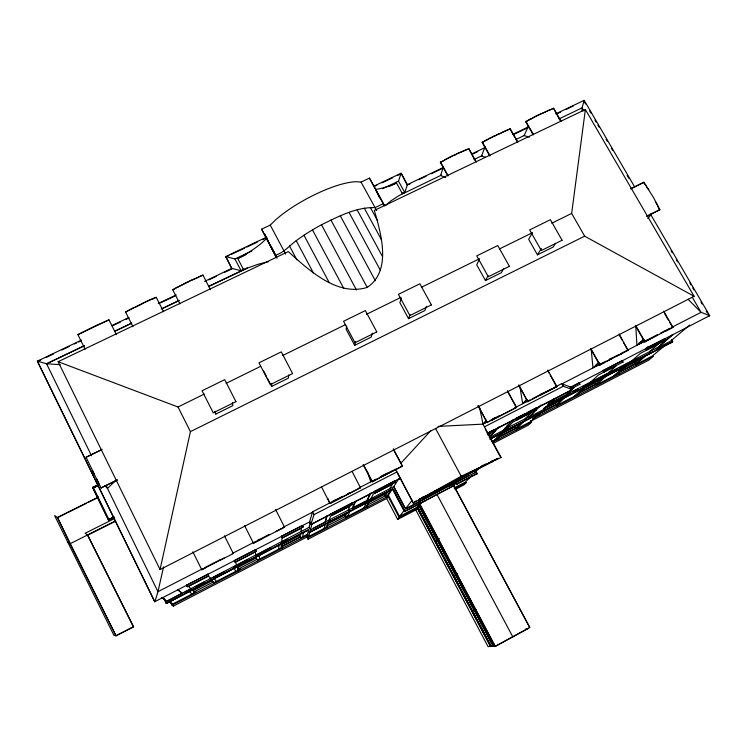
<?xml version="1.0" encoding="UTF-8"?>
<svg xmlns="http://www.w3.org/2000/svg" width="747" height="747" viewBox="0 0 747 747"><rect width="100%" height="100%" fill="white"/><g stroke="black" fill="none" stroke-linecap="round" stroke-linejoin="round"><path stroke-width="1.12" d="M278.827 549.12L278.883 544.638M582.044 111.163L582.109 107.867L584.182 100.313L555.768 113.861M281.404 541.724L282.123 543.2M303.142 527.018L282.338 537.793L281.6 536.169L302.395 525.449L303.133 527.065L302.386 525.486M281.666 546.617L281.768 543.639M281.843 541.463L281.955 538.232L301.508 528.148L300.929 531.621M282.338 537.793L281.6 536.169M288.613 374.901L288.491 378.085L271.665 386.423L267.407 378.197M275.624 531.593L284.57 527.102L253.457 543.228L244.549 525.505M694.103 296.279L584.658 236.183L571.651 213.437L585.377 109.492L374.35 210.43C381.129 233.932 391.932 270.75 367.207 287.399C337.336 296.792 308.707 270.012 288.305 251.59L58.107 361.697L160.054 569.559L694.103 296.279L585.377 109.492M300.537 533.946L300.005 537.14L299.286 535.702L280.956 545.179M301.358 531.425L302.077 532.891M302.6 536.832L303.366 532.732M346.692 326.084L346.076 329.147L354.685 345.319L371.147 337.168L372.267 333.181M308.259 530.043L166.254 603.473L308.259 530.043L309.473 532.508L393.09 488.855L355.974 508.044M386.675 498.501L397.665 519.408L399.187 517.466L388.057 496.297L386.675 498.501L308.025 539.222L306.896 537.018L307.278 535.291L172.062 605.219L170.568 602.166M327.102 526.971L308.754 536.458L307.615 534.236L308.53 530.062M309.099 527.466L310.294 521.994M160.054 569.559L190.42 431.617L178.01 406.994L58.107 361.697M163.565 566.898L157.962 591.699L154.853 601.849L37.35 361.146L81.516 340.072M400.541 478.351L310.836 524.637L314.029 514.571L312.591 511.788L342.612 496.344M309.463 532.378L393.025 489.182L404.715 511.378M308.025 539.222L308.418 537.523L307.278 535.291M308.754 536.458L309.94 531.332M327.298 515.393L325.048 522.48L310.463 530.015L311.938 523.656M354.685 345.319L355.6 341.426M407.255 185.209L401.13 173.22L373.827 186.19M404.641 511.471L454.381 485.307L452.925 485.886L455.539 483.113L456.296 484.532L477.165 473.654L475.55 470.675M329.997 503.469L360.558 487.632L329.997 503.469L321.593 487.007M326.822 516.102L325.048 522.48M312.591 511.788L309.529 522.097L310.836 524.637M447.939 175.993L440.366 162.416L452.794 155.703L468.752 148.578L476.353 162.09M324.039 528.549L325.804 523.133M444.801 159.727L452.794 155.703M402.091 193.137L404.799 192.605L407.414 184.63L443.186 167.571M443.419 166.87L440.59 175.498L445.763 177.562M382.735 188.655L398.496 181.148L401.13 173.22L407.414 184.63M401.316 298.305L399.869 302.666L408.525 318.661L424.763 310.631L426.5 306.354M326.812 526.121L327.494 527.615L326.812 526.121L345.768 516.308L346.468 517.755L345.749 516.345M328.811 520.192L329.539 521.658M352.267 504.729L351.51 503.217L352.267 504.729L331.705 515.393L330.968 513.815L331.435 513.534M327.233 525.897L328.4 522.452L339.736 516.588M329.259 519.931L330.538 516.186L349.848 506.223L348.111 510.192M456.856 153.77L467.585 149.4M331.705 515.393L330.986 513.768M113.992 516.905L108.829 519.352L108.53 520.192L108.913 519.417L113.899 517.101M468.752 148.578L475.12 160.549M408.525 318.661L410.084 314.478M489.789 155.974L482.188 142.509L490.592 137.784L510.276 128.811L517.792 141.977M482.188 142.509L486.614 139.82M485.083 146.832L481.479 155.955L485.55 157.318M486.456 140.221L490.592 137.784M490.434 138.186L494.542 135.833M498.557 133.918L494.383 136.234M502.432 132.144L510.276 128.811M327.522 523.946L344.638 515.103L345.422 513.264M348.532 510.014L349.232 511.518M347.542 516.392L350.25 510.369M533.246 134.899L525.729 121.78L538.027 115.131L553.527 108.222L561.072 121.275M355.077 501.947L352.453 508.315L366.88 500.863L370.942 493.076M525.729 121.78L530.165 119.09M352.453 508.315L355.693 501.237M528.409 126.178L524.077 135.599L529.53 137.103M534.105 117.064L545.609 111.919M546.543 111.508L549.559 109.856M479.219 259.723L476.726 264.821L485.457 280.573L501.358 272.702L503.599 268.705M553.527 108.222L560.278 120.687M371.604 480.125L370.745 481.871L367.384 471.338M363.182 464.569L372.193 481.759L402.446 466.081L393.398 448.984M372.193 481.759L376.852 479.191M367.235 499.603L370.279 493.748M363.901 507.932L366.824 502.386M376.768 479.35L381.101 476.959M485.457 280.573L488.071 275.662M583.818 100.985L584.182 100.313L634.605 186.853M366.973 505.346L367.636 506.839L366.973 505.346L385.732 495.634L386.386 497.138L385.732 495.634M370.587 498.613L371.315 500.06M383.613 486.652L374.499 491.321L375.199 492.936L395.536 482.394L394.799 480.844L384.145 486.344M367.393 505.131L369.504 501.2L387.842 491.722L385.321 495.849L384.612 494.43L385.611 492.777M371.044 498.352L373.332 494.094L392.418 484.243L389.682 488.715M375.199 492.936L374.499 491.321M381.026 477.109L385.359 474.747M385.265 474.905L389.691 472.515M389.598 472.674L393.893 470.377M532.49 232.662L528.661 239.255L537.448 254.839L553.125 247.08L555.525 243.382M393.8 470.535L402.446 466.081M394.799 480.844L395.536 482.394M390.849 489.967L387.151 495.896L388.384 495.261L392.25 489.089M537.448 254.839L541.416 248.471M398.721 478.771L393.762 486.68L404.911 507.839M631.299 188.683L643.877 182.259L653.429 197.404L659.89 209.674L647.285 216.144M646.463 186.059L643.597 182.623M648.816 189.71L646.781 187.338M388.384 495.261L399.505 516.429L404.314 510.294M412.279 500.135L405.444 508.847L452.168 484.486L453.746 482.795M392.689 489.49L404.332 511.592L404.771 511.041M414.473 501.676L416.35 500.826M657.715 205.313L655.324 201.681M647.761 218.572L652.122 213.231M418.712 499.855L419.422 501.386L418.712 499.855L438.508 489.537L439.171 491.115L438.508 489.537M438.003 426.406L482.982 424.137L486.306 420.131M422.307 497.353L422.643 497.978L422.4 497.241M486.727 421.103L485.363 422.737L487.436 421.663M478.015 405.826L487.147 422.615L478.173 405.621M421.401 502.479L419.45 503.637L495.224 646.416L529.8 627.545L453.849 485.653M418.684 505.28L493.384 646.155L418.684 505.28L420.216 503.655L416.938 507.344L490.592 646.491L417.302 508.035L399.187 517.466M399.505 516.429L417.256 507.148L419.403 505.028M420.421 503.721L417.33 507.288L419.3 505.14M516.579 407.367L491.657 420.244L516.579 407.367L507.4 390.662M397.665 519.408L415.818 509.949L417.368 508.128M424.24 501.228L424.754 500.639M424.072 499.099L424.903 500.92L423.988 499.201L424.585 498.492A56.09 3.268 -28 0 1 438.358 491.124M488.715 435.398L490.144 433.802L488.071 434.866M489.957 436.463L496.867 428.787M499.332 426.518L489.341 437.593L503.235 430.412L513.366 419.571M448.592 484.308L449.292 485.839L448.592 484.308L468.238 474.074L468.883 475.652L468.238 474.074M526.812 399.187L522.676 403.716L519.977 387.095M524.665 401.541L525.085 402.306L527.158 400.037M400.868 463.233L430.627 430.842M519.146 386.04L527.784 401.709L518.801 384.836M503.235 430.412L508.53 424.287M494 440.618L502.096 431.953M506.774 428.255L507.521 429.656M516.149 418.283L516.849 419.823L516.149 418.283L525.402 413.502M498.445 437.331L503.534 431.925L521.229 422.774L515.747 428.386L515.066 426.985L517.382 424.585M507.241 427.984L512.759 422.12L531.145 412.633L525.216 418.703M454.307 485.167L453.709 485.802L529.8 627.545M454.381 485.307L419.637 503.646L419.935 503.067M556.917 386.61L540.492 395.042L556.917 386.61L547.71 370.045M456.296 484.532L456.912 483.888M385.368 205.696L390.802 200.915L399.206 195.49L441.524 175.05M516.093 428.236L516.728 429.684L516.093 428.236L497.988 437.593L498.632 439.049L498.044 437.546L516.149 428.18M525.571 418.544L526.233 420.029M525.356 419.935L516.448 429.002L530.641 421.653L537.793 414.576M538.55 407.087L529.231 416.985L542.976 409.879L554.134 398.861M529.231 416.985L541.08 404.967M472.244 475.167L465.39 482.095L454.083 487.987M474.438 472.944L479.359 467.967M561.949 383.519L563.331 386.264L561.949 383.519L553.742 387.74M475.932 474.317L477.165 473.654M537.41 413.885L534.189 417.087L539.231 414.482M538.522 413.847L539.091 415.351L538.923 413.642M544.161 408.198L545.245 410.57L544.161 408.198L672.711 341.79L671.553 339.782M548.793 403.688L549.549 405.079L568.122 395.48L567.365 394.099M549.269 403.408L554.125 398.609M530.884 420.561L531.659 421.98L528.54 425.052L493.365 443.27M491.946 461.076L492.152 461.823L491.815 461.207M276.427 257.594L261.609 229.198L270.246 225.099L275.615 219.87A58.182 16.257 -28.3 0 1 316.728 193.697A58.173 16.257 -28.3 0 1 356.254 181.708L361.053 182.091L369.466 178.103L384.565 205.528M571.464 389.122L570.932 387.17L571.913 389.925L487.511 433.475M544.274 409.132L555.348 403.408L557.71 401.13M598.45 362.631L592.987 367.907L591.232 349.792M599.281 362.771L595.434 366.469L601.466 363.369M562.398 398.683L556.029 404.799L555.348 403.408M567.02 394.248L573.911 387.637L571.894 388.673M556.356 404.659L556.982 406.107L556.356 404.659L489.995 439.059M565.339 397.049L556.384 405.612L579.037 393.902M599.729 365.05L604.416 362.482L599.729 365.05L591.036 349.615M569.989 387.525L579.205 382.744L579.812 384.35L579.13 382.809M612.269 358.476C592.894 368.29 635.809 346.449 616.602 356.142M116.467 479.929L107.465 488.379L105.094 485.811M383.5 203.576L375.069 207.61C355.936 207.05 338.251 216.639 321.49 224.763C312.741 229.516 304.253 234.754 296.242 240.665C289.304 245.679 283.935 252.729 275.419 255.241L261.609 229.198M574.041 396.48L583.762 387.45M578.598 393.165L596.367 383.949L596.909 385.452L596.302 384.014L578.598 393.165L579.214 394.603L578.664 393.099M579.056 392.894L585.928 386.535M590.447 382.184L591.101 383.659M590.924 381.904L598.356 375.022L616.303 365.769L608.478 372.846M603.1 370.456L603.791 371.987L603.1 370.456L622.251 360.549L622.849 362.155L622.251 360.549M619.123 334.012L628.078 350.464L623.465 342.369M581.371 389.962L595.303 382.763L599.281 379.14M643.279 339.521L636.92 345.301L635.79 325.804M638.974 343.116L639.395 343.853L644.035 339.642M603.221 377.599L595.985 384.145L595.303 382.763M596.872 384.35L606.405 375.75M644.68 341.93L657.397 335.151L644.68 341.93L635.445 325.785M609.459 374.172L608.88 372.641M613.474 376.096L625.491 365.507M672.972 327.261L664.97 331.379L672.972 327.261L663.709 311.2M618.376 372.576L618.899 374.079L618.376 372.576L635.884 363.518L636.397 365.031L635.884 363.518M631.626 360.922L632.279 362.388M645.866 348.41L646.538 349.941L645.866 348.41L664.802 338.615L665.512 340.109L646.538 349.941M618.759 372.37L626.49 365.582M632.111 360.642L640.468 353.303L658.219 344.152L649.47 351.688M646.37 348.121L648.013 346.673M622.027 368.953L634.829 362.342L639.628 358.177M643.587 356.749L635.501 363.724L634.829 362.342M649.778 351.557L650.432 353.014M664.802 338.615L665.381 340.221M636.052 364.125L647.238 354.517M671.927 335.104L657.341 347.971L670.61 341.118L689.705 325.038M657.341 347.971L672.954 334.647M243.242 269.032L241.141 270.816L231.906 268.341L204.566 281.386M666.109 344.432L652.467 355.927L636.201 364.34M670.759 342.938L672.076 341.846L655.492 350.408M543.713 408.562L672.711 341.79M438.704 538.587L435.622 541.22M435.099 541.687L438.778 538.727M435.492 541.295L438.844 538.512M435.697 541.36L417.48 507.064L491.143 646.192M438.993 538.792L435.772 541.5M709.127 316.084L709.65 315.654L650.432 214.025M484.448 426.826L563.425 386.171M479.677 407.722L482.982 424.137L501.097 457.463L500.387 456.875M395.387 469.2L413.324 503.123L461.179 476.203L435.632 428.61M457.584 573.911L453.961 575.89M453.429 576.357L457.528 574.126M457.743 574.191L454.111 576.17M490.788 646.202L493.711 645.725M490.209 646.538L490.872 646.342L417.256 507.148M493.235 646.174L419.048 505.028M495.046 646.435L528.484 628.19M474.999 610.084L475.157 610.364M474.392 610.57L476.446 609.86M472.468 610.878L476.511 609.636M472.618 611.167L476.521 610M85.121 349.251L77.893 334.647L95.495 325.776L108.987 319.847L116.373 334.628M108.987 319.847L77.893 334.647M134.301 307.381C107.409 321.705 152.379 297.577 156.263 297.343L163.574 311.723M172.725 289.845L185.555 282.908L202.979 275.101L210.383 289.649M173.612 289.369L177.114 287.156M440.366 162.416L443.811 160.577M456.249 574.639L456.398 574.929M206.433 567.253L201.737 569.718L224.184 558.065L219.814 560.399M253.457 543.228L262.449 538.494M604.164 362.725L608.488 360.334M437.667 539.53L437.807 539.81M487.147 422.615L491.825 420.047M527.784 401.709L540.697 394.827M98.417 485.27L93.524 487.819L92.6 487.464L97.754 484.999M419.609 499.015L424.735 496.344M429.861 493.674L431.915 492.609M433.633 491.591L439.096 488.874M441.141 487.81L446.276 485.139M451.085 482.515L460.638 477.669M465.764 475.008L467.818 473.943M469.574 472.898L482.17 466.473M487.035 463.822L496.531 459.003M418.404 499.762L430.692 493.365M432.746 492.301L445.035 485.905M447.089 484.84L466.548 474.718M468.602 473.654L480.891 467.258M482.945 466.193L498.305 458.2M422.643 497.978L492.282 461.693M419.422 501.386L439.227 491.05M449.292 485.839L468.957 475.578M474.56 472.823L456.249 482.347L457.071 484.177L456.146 482.459L456.875 481.694A56.09 3.268 -28 0 0 451.823 484.205M406.032 508.875L419.375 501.928M457.902 483.374L475.624 474.149M404.332 511.592L424.987 500.826M454.512 488.641L466.427 482.431L464.074 484.794L455.11 489.462M646.669 349.829L665.512 340.109M207.899 574.191L186.554 585.162L187.301 586.75L208.656 575.788L207.899 574.191L208.656 575.788M235.137 562.136L256.184 551.23L255.437 549.652L234.381 560.539L235.137 562.136L234.381 560.539M570.783 388.963L579.924 384.247M603.791 371.987L622.97 362.052M331.995 513.282L351.529 503.17M487.128 433.251L494.047 429.684L494.831 431.15L487.838 434.801M527.457 412.447L535.748 408.133L536.477 409.655L516.849 419.823M400.7 478.108L310.873 524.45L309.575 521.91L154.694 601.755L37.35 361.146L46.575 363.789L60.274 364.648M487.772 433.176L572.277 389.579L563.331 386.264M167.272 600.99L309.118 527.382L310.463 530.015M547.784 404.174L659.601 346.524M177.935 589.691L182.1 593.333L166.964 601.148L161.371 597.544M184.995 591.997L187.039 590.933M188.067 590.41L190.102 589.355M195.191 586.731L204.351 581.997M213.511 577.272L224.642 571.52M233.746 566.824L247.836 559.55M255.876 555.394L257.892 554.358M258.901 553.835L270.9 547.644M282.002 541.911L287.175 539.231M552.509 402.241L567.589 394.453M568.598 393.94L570.643 392.885M572.688 391.83L577.795 389.187M582.912 386.544L616.947 368.971M618.964 367.935L627.05 363.761M628.059 363.238L637.312 358.457M591.213 383.556L609.571 374.079M632.401 362.286L650.553 352.911M222.373 574.107L166.254 603.473L163.63 598.207M224.445 573.042L307.353 530.221M544.619 407.675L562.23 398.571M562.864 398.244L583.995 387.338M586.068 386.264L631.663 362.715M633.736 361.641L653.42 351.473M313.226 528.213L323.927 522.695M324.721 522.349L365.694 501.106M503.086 430.132L530.361 416.107M192.1 589.103L193.436 590.391L212.195 580.699L212.923 582.156L211.373 579.999M328.194 520.995L330.249 519.931M368.813 500.004L372.856 497.922M504.589 429.852L508.66 427.751M353.91 509.109L309.445 532.462L308.38 529.679M490.462 438.526L534.563 415.734M536.607 414.678L544.815 410.43L490.069 439.152M193.753 592.091L194.491 593.566L193.725 592.072L213.362 581.95L214.109 583.426L213.353 581.932M237.751 569.354L238.48 570.82L237.751 569.354L257.136 559.298L257.864 560.792L257.145 559.326M341.799 515.523L346.944 512.862L345.347 516.532L344.638 515.103M539.922 413.119L556.422 404.594M618.292 372.641L635.8 363.593M196.05 591.913L172.426 604.127L168.551 601.615M213.278 583.015L240.674 568.85M257.696 560.045L281.927 547.514M300.537 537.896L307.615 534.236M367.683 503.189L384.612 494.43M499.79 434.885L515.066 426.985M596.003 385.125L618.637 373.425M532.555 418.787L653.476 356.254L648.938 360.063L530.482 421.345M87.632 535.067L133.536 626.78L115.934 635.753L57.342 517.484L98.539 496.96M133.536 626.78L116.028 635.772L70.097 543.881M172.062 605.219L173.416 606.078L306.896 537.018M345.497 517.456L367.944 505.84M492.021 441.636L499.099 437.975M308.418 537.523L388.057 496.297M492.404 442.299L531.659 421.98M596.022 365.199L599.038 363.649M640.954 342.089L643.942 340.557M332.882 501.172L334.927 500.117M380.167 476.847L387.263 473.196M492.618 419.002L494.691 417.937M525.085 402.306L528.166 400.719M540.464 394.388L542.518 393.333M347.785 493.683L349.848 492.618M359.167 487.828L375.881 479.229M380.895 476.651L393.333 470.255M482.982 424.137L488.108 421.495M489.957 420.552L499.388 415.696M514.776 407.787L530.155 399.869M532.209 398.814L534.254 397.759M535.02 397.367L551.688 388.795M258.135 539.988L260.124 538.961M609.515 359.223L611.522 358.196M639.395 343.853L646.351 340.277M202.325 568.878L157.962 591.699L106.447 486.297M204.389 567.813L216.891 561.38M217.797 560.913L219.861 559.858M232.242 553.49L254.942 541.808M256.94 540.781L259.069 539.689M261.133 538.624L269.125 534.507M283.823 526.952L312.713 512.087M606.097 361.156L561.987 383.846L570.932 387.17M609.72 359.288L619.067 354.489M621.14 353.415L656.846 335.048M660.572 333.134L669.91 328.325M671.992 327.261L701.05 312.311L709.65 315.654L570.568 387.516M657.099 335.412L665.269 331.117M314.02 514.627L397.03 471.889L413.324 503.123M178.029 287.025L189.103 281.554M529.978 119.501L532.928 117.989M114.693 518.437L85.149 533.274L87.735 535.141L115.561 521.163M69.975 543.807L115.383 520.995M620.243 354.395L628.348 350.222M224.231 558.158L233.335 553.574L224.436 535.795M646.538 216.313L659.89 209.674M117.195 479.901L101.05 487.931L117.326 480.06M58.583 517.167L66.558 513.189M67.594 512.675L86.222 503.394M88.295 502.357L96.568 498.24M214.753 411.999L215.808 414.071L232.887 405.621L232.401 402.708M190.42 431.617L584.658 236.183M135.263 307.25L142.219 303.88M178.01 406.994L204.183 394.117M226.173 383.314L260.722 366.319M282.702 355.516L345.516 324.628M366.46 314.328L401.008 297.343M421.943 287.044L479.527 258.733M499.416 248.956L531.873 232.999M551.762 223.213L571.651 213.437M630.543 188.823L643.877 182.259M92.404 470.302L94.552 474.709L86.082 457.248L102.19 449.311M101.331 449.993L86.082 457.248M113.768 517.755L108.53 520.192L92.6 487.464L98.679 484.822M112.022 325.524L128.848 317.503M158.289 303.459L176.171 294.925M471.6 154.013L485.279 147.495M512.629 134.441L528.418 126.915M37.649 361.539L40.805 360.035M46.053 357.524L53.41 354.022M61.805 350.007L69.163 346.505M74.411 343.993L76.511 342.994M78.612 341.995L80.713 340.987M112.227 325.963L120.631 321.948M125.879 319.445L129.035 317.942M160.54 302.908L175.246 295.896M208.861 279.864L216.21 276.353M224.614 272.347L231.962 268.836L225.762 256.529L266.716 237.079M408.31 184.714L410.411 183.706M418.815 179.7L426.173 176.189M431.43 173.677L442.99 168.168M472.421 154.125L477.669 151.622M514.459 134.077L528.12 127.56M556.496 114.02L560.698 112.013M565.955 109.51L573.313 105.999M46.575 363.789L84.43 345.702L46.575 363.789L91.536 455.791M114.935 331.126L131.761 323.077M161.212 309.006L179.084 300.462M208.534 286.39L247.322 268.08L258.611 264.121L268.453 261.711M474.046 159.513L482.441 155.497M516.009 139.456L524.403 135.44M559.027 118.894L582.109 107.867L583.865 110.892M114.889 331.22L131.705 323.199M162.183 308.67L179 300.649M208.432 286.615L247.322 268.08L241.141 270.816L234.969 258.985L225.762 256.529L231.962 268.836M97.838 485.083L92.684 487.548L108.604 520.257M225.818 257.043L228.965 255.549M231.066 254.55L244.699 248.069M246.799 247.07L257.285 242.093M262.533 239.6L266.726 237.602M374.761 186.274L376.852 185.284M382.1 182.791L392.586 177.805M397.834 175.312L400.98 173.818M234.969 258.985L251.888 250.927M453.672 155.609L455.707 154.648M246.062 254.624L237.779 258.565A44.241 12.606 -27.2 0 0 266.81 238.088M389.308 186.423L396.517 182.996A43.354 12.017 -29.6 0 1 375.564 189.374M98.557 485.289L93.431 487.735L92.6 487.464M98.641 485.382L93.478 487.772L108.829 519.352M481.395 466.025L485.615 464.046M501.097 457.463L461.104 476.287L460.675 475.494M197.413 277.791L189.906 280.835M151.622 299.286L142.994 303.17M499.36 133.881L501.293 132.994M152.649 299.192L156.263 297.343M549.353 110.276L552.332 109.053M474.672 610.42L471.927 611.335M525.776 628.871L527.924 628.498M490.928 646.127L493.935 645.856L419.328 504.888M490.48 646.388L488.08 646.687L415.818 509.949M490.798 646.351L495.466 645.791M116.121 635.79L113.908 635.286L54.587 515.551L57.584 517.662L69.704 542.901M67.37 542.191L70.209 543.947M166.805 603.259L164.359 598.833M178.094 590.009L182.1 593.333M188.851 591.129L191.998 594.014M187.301 586.75L186.554 585.162M190.98 590.27L190.28 588.767M190.709 588.515L188.533 586.414L208.572 576.077L210.252 578.421M192.166 589.915L194.164 591.848L193.436 590.391M688.006 299.211L701.05 312.311L692.254 297.203M96.68 479.042L98.837 483.393L94.402 474.55M214.072 578.103L216.313 581.437M584.406 101.984L585.573 104.001M589.672 111.032L590.849 113.049M594.948 120.08L596.115 122.088M597.871 125.104L599.047 127.121M606.069 139.175L607.246 141.192M611.345 148.223L612.512 150.231M627.153 175.358L628.909 178.374M671.067 250.749L672.244 252.757M676.343 259.797L677.51 261.805M689.808 282.908L690.975 284.924M692.73 287.94L693.907 289.948M700.929 302.012L702.105 304.02M706.204 311.06L707.372 313.068M664.569 313.488L668.621 320.5M669.779 322.508L672.664 327.522M671.338 339.96L672.496 341.977M525.916 121.369L533.433 134.497M635.725 325.524L644.96 341.668M510.687 130.23L514.72 137.317M515.878 139.344L517.606 142.378M619.44 335.282L622.316 340.343M482.338 142.107L489.948 155.581M590.728 348.401L599.981 364.816M440.497 162.034L448.069 175.62M548.037 371.259L549.12 373.201M550.203 375.153L556.702 386.834M398.496 181.148L404.799 192.605M396.125 182.277L402.428 193.734M507.764 391.867L516.382 407.573M361.053 182.091L376.675 210.542M384.388 205.873L369.466 178.103M370.335 207.423L377.73 221M485.242 429.011L499.846 455.885M364.303 208.17L381.577 239.964M357.141 209.851L382.511 256.632M349.054 212.409L380.428 270.405M340.305 215.79L375.358 280.751M475.437 470.787L477.044 473.775M475.54 471.646L476.614 473.635M330.94 219.982L367.207 287.399M321.49 224.763L356.459 289.976M452.168 484.486L452.999 486.026M312.47 229.861L343.704 288.277M303.964 235.221L329.166 282.506M437.004 494.495L512.825 636.92M296.242 240.665L313.367 272.888M270.246 225.099L285.653 254.092M289.537 246.015L296.858 259.816M393.305 449.162L402.353 466.24M419.562 503.506L495.224 646.416M419.226 505L437.527 539.605M437.677 539.885L456.109 574.714M456.258 575.003L474.868 610.159M475.017 610.439L493.786 645.875M435.632 541.575L491.068 646.202M268.537 241.673L264.513 234.044L269.041 243.111L269.032 242.626M271.208 246.743L274.466 252.925M269.592 244.138L276.997 258.238M405.518 508.754L393.828 486.577L366.88 500.863M393.622 489.864L404.248 510.033M363.78 465.418L372.267 481.6M352.08 471.404L360.493 487.782M237.397 257.827L243.569 269.648M263.682 371.007L266.343 376.143M172.641 289.547L179.962 303.88M275.643 509.603L284.56 527.214M98.688 483.244L101.2 488.08M125.561 311.957L132.947 326.7M657.864 206.536L659.601 210.019M87.52 534.992L133.377 626.733M376.105 190.728L379.691 197.927M192.866 551.818L201.802 569.802M270.423 245.184L276.539 257.538L274.046 252.197M171.941 603.062L173.416 606.078M390.821 489.985L390.111 488.501L390.774 490.051M256.305 554.685L257.024 556.207M255.437 549.689L256.184 551.277M494.047 429.684L494.757 431.234M535.683 408.198L536.383 409.748M234.128 567.748L235.66 571.436M236.117 565.106L236.836 566.637M236.547 564.844L235.529 562.174L255.325 551.968L255.857 554.881M237.229 566.637L238.172 569.102L237.443 567.655L255.988 558.074L256.707 559.522L256.221 556.832M327.961 498.669L329.567 503.058M215.136 411.252L215.808 414.071M198.413 277.016L202.979 275.101M259.06 554.872L259.704 559.008M271.6 383.323L271.665 386.423M439.283 490.639A56.09 3.268 -28 0 1 450.955 484.644M281.245 546.832L281.955 548.335L281.245 546.832L300.425 536.925L281.245 546.869M301.134 538.372L300.415 536.953L301.134 538.372M235.931 401.615L213.259 412.83L202.054 390.774L224.688 379.663L235.931 401.615M292.6 373.575L270.265 384.63L258.976 362.818L281.283 351.874L292.6 373.575M376.805 331.92L354.974 342.724L343.564 321.285L365.367 310.575L376.805 331.92M431.411 304.907L409.888 315.551L398.403 294.346L419.889 283.795L431.411 304.907M509.389 266.324L488.323 276.745L476.735 255.876L497.773 245.539L509.389 266.324M562.08 240.254L541.314 250.534L529.651 229.889L550.39 219.702L562.08 240.254M211.448 579.747L210.701 578.197L211.448 579.747"/></g></svg>
